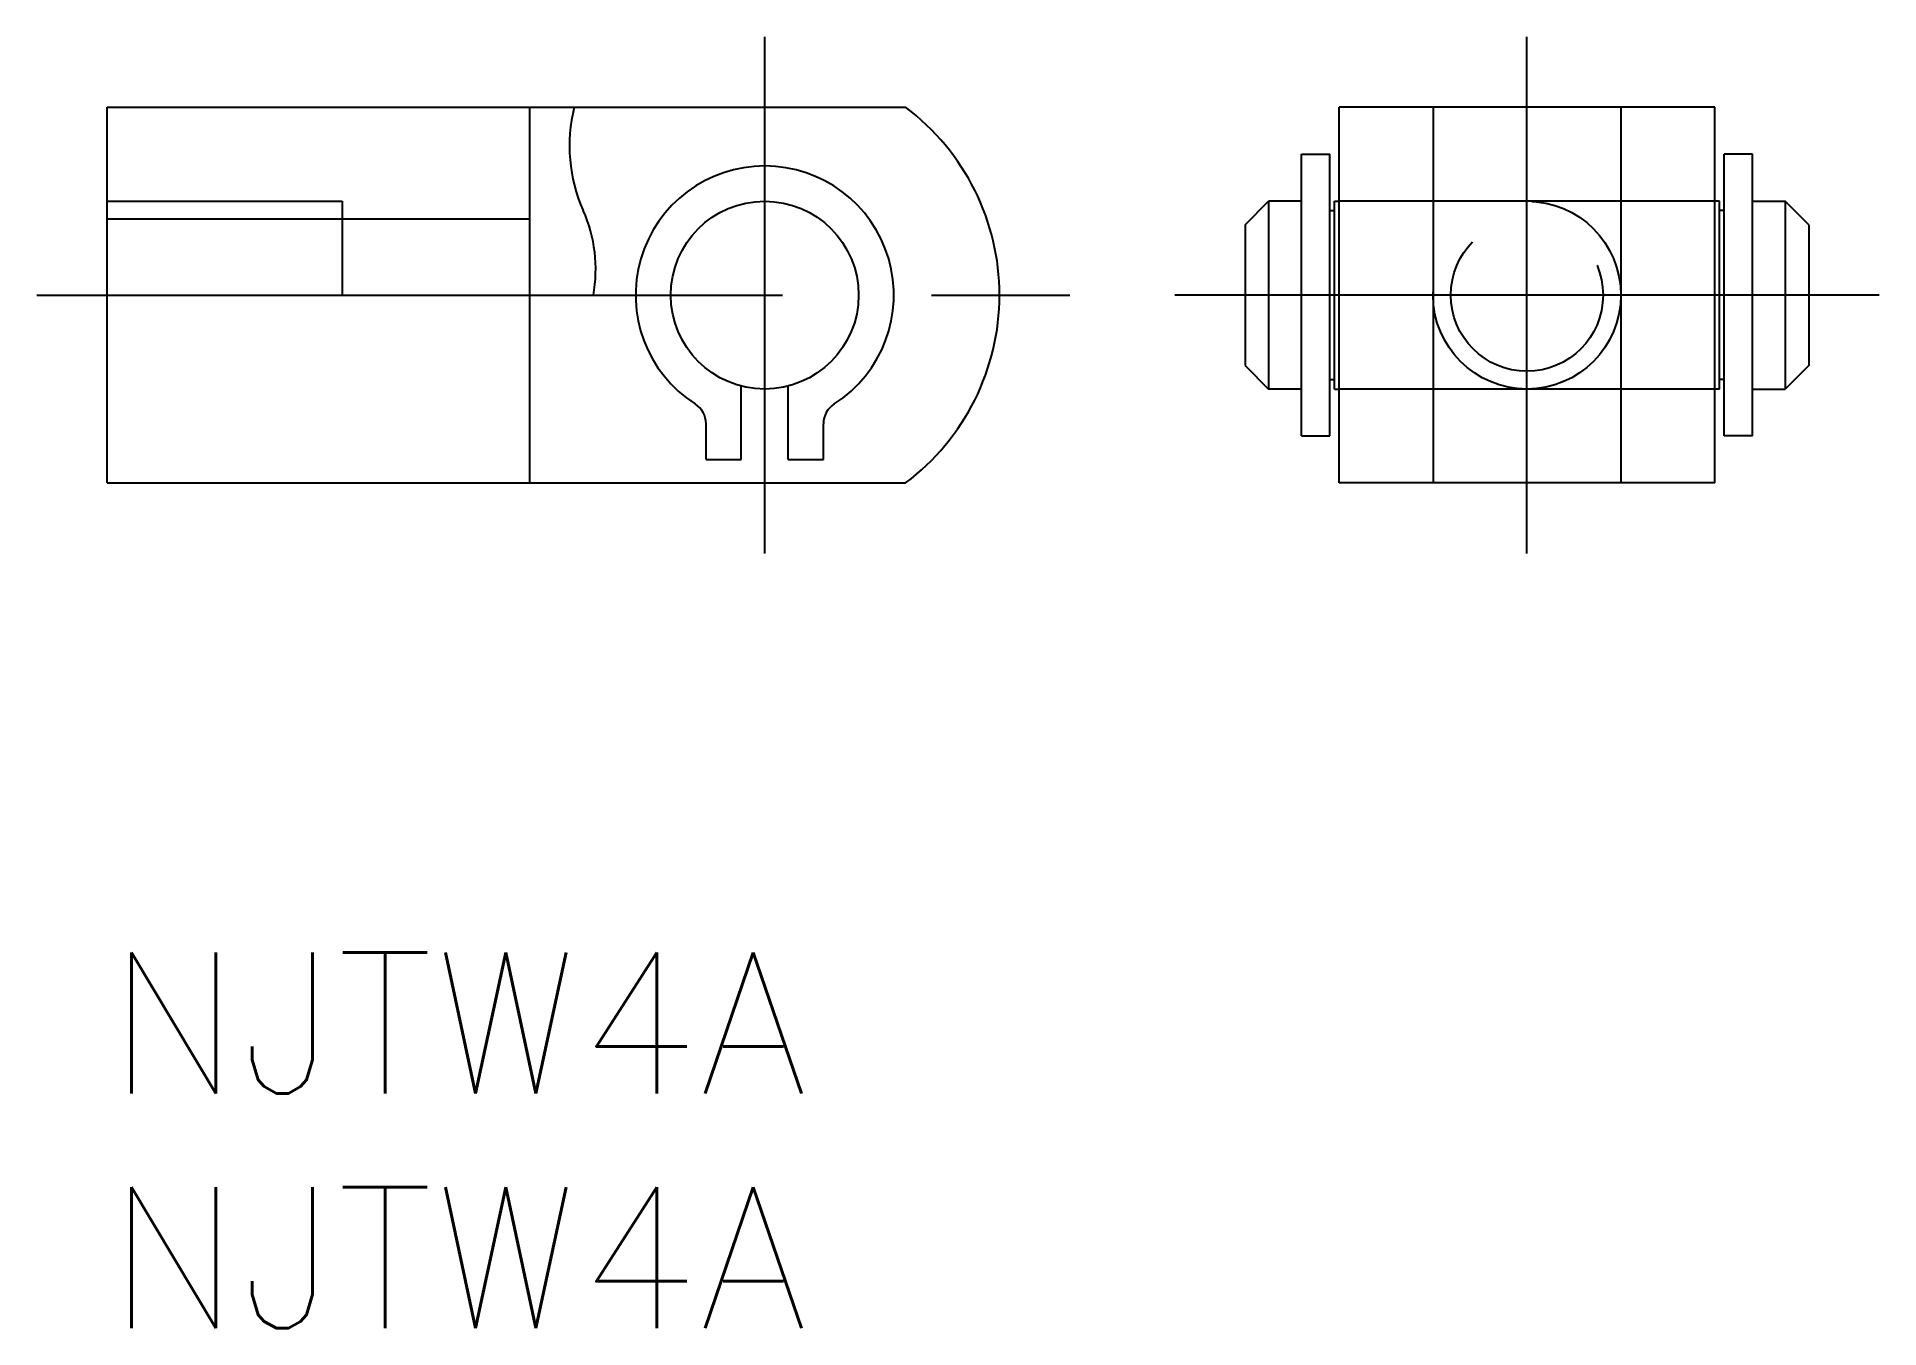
# Model space of a CAD drawing. Extents: x -1.5 to 37.7, y -8 to 19.5.
import ezdxf

# ---------------------------------------------------------------- set-up
doc = ezdxf.new("R2010")
doc.units = 0
doc.header["$LTSCALE"] = 0.5
doc.linetypes.add('CENTER', pattern=[50.8, 31.75, -6.35, 6.35, -6.35])
doc.linetypes.add('DASHED', pattern=[19.05, 12.7, -6.35])
for name, color, linetype in [('MSM_CENTER', 1, 'CENTER'), ('MSM_CONTINUOUS', 7, 'CONTINUOUS'), ('MSM_DASHED', 4, 'DASHED'), ('MSM_NARROW', 5, 'CONTINUOUS'), ('MSM_PART_NUMBER', 7, 'CONTINUOUS')]:
    doc.layers.add(name, color=color, linetype=linetype)
doc.styles.get("Standard").update_dxf_attribs({"font": 'txt.shx', "height": 3, "bigfont": 'bigfont.shx'})

# ---------------------------------------------------------------- blocks, each defined once
blk = doc.blocks.new('*U2')
at = {"layer": 'MSM_PART_NUMBER'}
blk.add_text('NJTW4A', height=3, dxfattribs=at).set_placement((0, -3))
blk = doc.blocks.new('*U3')
at = {"layer": 'MSM_PART_NUMBER'}
blk.add_text('NJTW4A', height=3, dxfattribs=at).set_placement((0, -8))

msp = doc.modelspace()

# ---------------------------------------------------------------- linework, layer by layer
at = {"layer": 'MSM_CENTER'}
for p, q in [((14, 8.5), (14, 19.5)), ((30.231, 8.5), (30.231, 19.5)), ((-1.5, 14), (20.5, 14)), ((37.731, 14), (22.731, 14))]:
    msp.add_line(p, q, dxfattribs=at)
at = {"layer": 'MSM_CONTINUOUS'}
for p, q in [((0, 10), (0, 18)), ((0, 18), (17, 18)), ((9, 14), (9, 18)), ((26.231, 10), (26.231, 18)), ((34.231, 18), (26.231, 18)), ((28.231, 18), (28.231, 10)), ((32.231, 18), (32.231, 10)), ((34.231, 10), (34.231, 18)), ((25.431, 11), (25.431, 17)), ((25.431, 17), (26.031, 17)), ((26.031, 11), (26.031, 17)), ((34.431, 11), (34.431, 17)), ((35.031, 17), (34.431, 17)), ((35.031, 11), (35.031, 17)), ((5, 16), (5, 14)), ((24.231, 15.5), (24.731, 16)), ((25.431, 16), (24.731, 16)), ((24.731, 16), (24.731, 12)), ((26.031, 15.8), (26.131, 15.8)), ((26.131, 12), (26.131, 16)), ((26.131, 16), (26.231, 16)), ((32.231, 16), (28.231, 16)), ((34.331, 16), (34.231, 16)), ((34.331, 12), (34.331, 16)), ((34.431, 15.8), (34.331, 15.8)), ((35.031, 16), (35.731, 16)), ((35.731, 16), (35.731, 12)), ((36.231, 15.5), (35.731, 16)), ((0, 15.621), (9, 15.621)), ((24.231, 15.5), (24.231, 12.5)), ((36.231, 15.5), (36.231, 12.5)), ((24.231, 12.5), (24.731, 12)), ((26.031, 12.2), (26.131, 12.2)), ((34.431, 12.2), (34.331, 12.2)), ((36.231, 12.5), (35.731, 12)), ((13.5, 10.5), (13.5, 12.064)), ((14.5, 10.5), (14.5, 12.064)), ((25.431, 12), (24.731, 12)), ((26.131, 12), (26.231, 12)), ((32.231, 12), (28.231, 12)), ((34.331, 12), (34.231, 12)), ((35.031, 12), (35.731, 12)), ((12.75, 10.5), (12.75, 11.261)), ((15.25, 10.5), (15.25, 11.261)), ((25.431, 11), (26.031, 11)), ((35.031, 11), (34.431, 11)), ((12.75, 10.5), (13.5, 10.5)), ((14.5, 10.5), (15.25, 10.5)), ((0, 10), (17, 10)), ((34.231, 10), (26.231, 10))]:
    msp.add_line(p, q, dxfattribs=at)
msp.add_circle((14, 14), 2, dxfattribs=at)
for centre, radius, start, end in [((14, 14), 5, 306.8699, 53.1301), ((14, 14), 2.75, 302.579, 237.421), ((12.25, 11.261), 0.5, 0, 57.421), ((15.75, 11.261), 0.5, 122.579, 180)]:
    msp.add_arc(centre, radius, start, end, dxfattribs=at)
at = {"layer": 'MSM_DASHED'}
for p, q in [((28.231, 16), (26.231, 16)), ((34.231, 16), (32.231, 16)), ((9, 10), (9, 14)), ((28.231, 12), (26.231, 12)), ((34.231, 12), (32.231, 12))]:
    msp.add_line(p, q, dxfattribs=at)
for radius in [2, 1.621]:
    msp.add_circle((30.231, 14), radius, dxfattribs=at)
at = {"layer": 'MSM_NARROW'}
msp.add_line((0, 16), (5, 16), dxfattribs=at)
for centre, radius, start, end in [((13.226, 17.18), 3.385, 165.9803, 204.0638), ((7.341, 14.552), 3.06, 349.6054, 24.0638)]:
    msp.add_arc(centre, radius, start, end, dxfattribs=at)

# ---------------------------------------------------------------- block references
at = {"layer": 'MSM_CONTINUOUS'}
for name in ['*U2', '*U3']:
    msp.add_blockref(name, (0, 0), dxfattribs=at)

doc.saveas('drawing.dxf')
